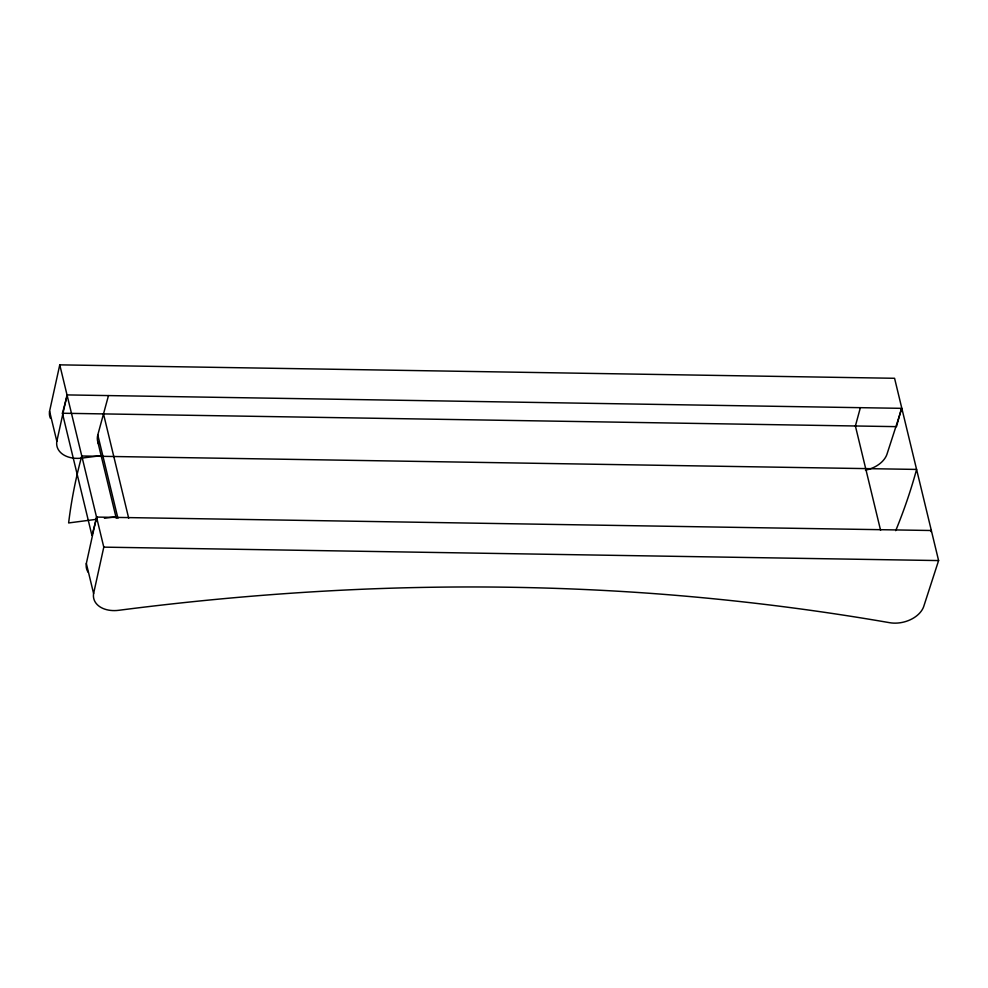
<?xml version="1.0" encoding="UTF-8"?>
<svg xmlns="http://www.w3.org/2000/svg" width="988" height="988" viewBox="0 0 988 988"><rect width="100%" height="100%" fill="white"/><g stroke="black" fill="none" stroke-linecap="round" stroke-linejoin="round"><path stroke-width="1.48" d="M101.319 455.629L81.992 458.074A25.503 17.5 -13.6 0 1 56.835 441.315L67.023 394.916L901.834 408.34L886.829 454.653A25.503 17.5 -13.6 0 1 865.463 470.177M88.08 572.2A25.503 17.5 -13.6 0 1 86.339 563.481L96.528 517.082L931.338 530.507L931.029 531.643M50.4 418.257A25.503 17.5 -13.6 0 1 49.573 411.255L59.762 364.856L894.572 378.281L938.6 560.567L923.595 606.879A25.503 17.5 -13.6 0 1 889.595 622.687C812.099 609.238 733.961 599.63 655.526 593.726A1929.144 1323.685 -13.6 0 0 366.462 589.07C283.63 592.504 200.972 599.691 118.758 610.3A25.503 17.5 -13.6 0 1 93.601 593.541L86.339 563.481M93.601 593.541L103.789 547.142L59.762 364.856M96.898 517.095L91.921 535.41L62.417 413.243L67.394 394.928M98.689 444.094A25.503 17.5 -13.6 0 1 97.787 434.942L108.482 395.583M860.375 407.674L855.398 425.989L880.58 530.284M901.464 408.328L896.487 426.643L62.417 413.243M96.96 519.256L68.629 522.948A863.833 592.726 -13.6 0 1 81.769 455.999L916.592 469.424A863.833 592.726 -13.6 0 1 895.708 530.667M104.407 518.28L116.337 516.724M103.789 547.142L938.6 560.567M103.505 413.91L128.687 518.194M97.787 434.942L117.943 518.367M97.911 442.266L116.263 518.255M49.573 411.255L56.835 441.315"/></g></svg>
